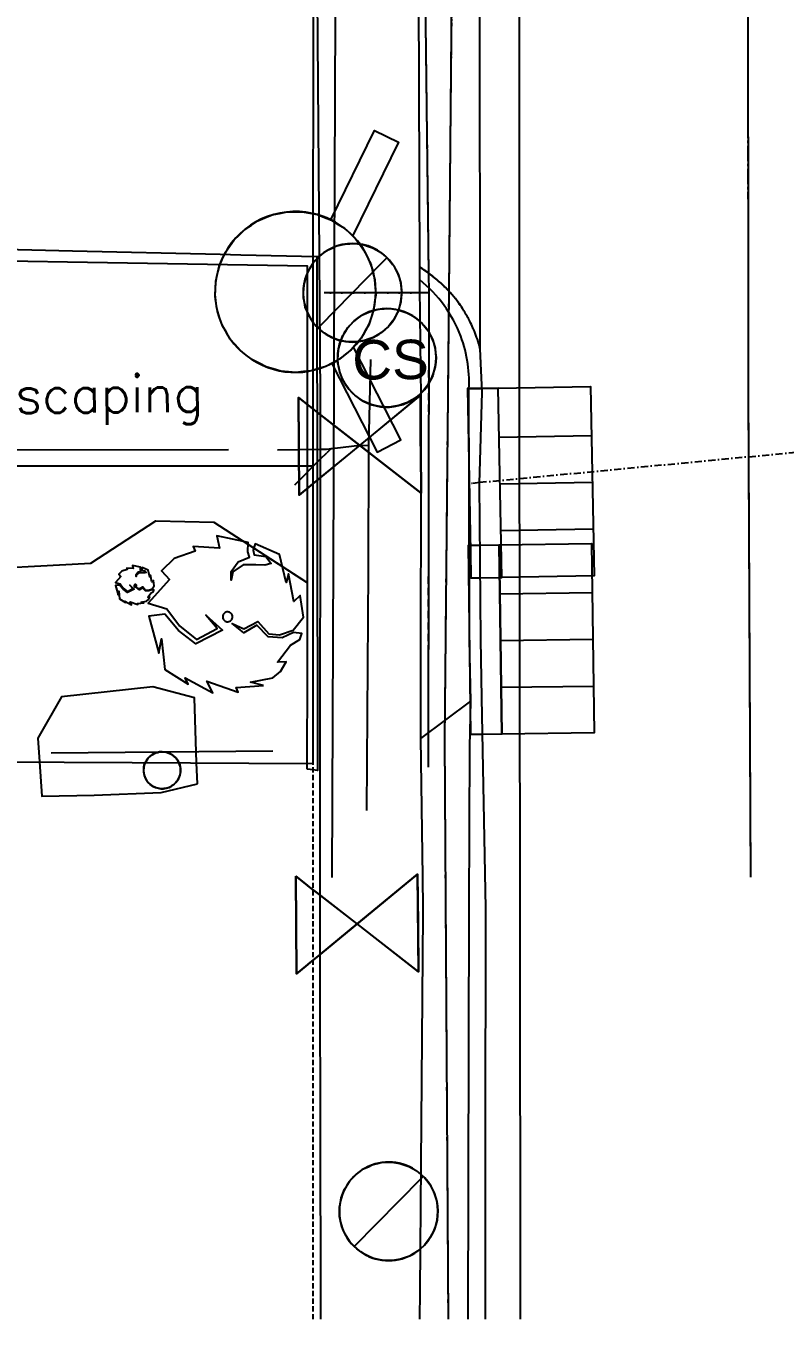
# Model space of a CAD drawing. Header units: inches. Extents: x -5728 to 15181, y 9834 to 15140.
# Drawn here: x 13697 to 14141, y 9881 to 10636 of the extents above; entities that cross this region are included whole.
import ezdxf

# ---------------------------------------------------------------- set-up
doc = ezdxf.new("R2010")
doc.units = ezdxf.units.IN
doc.header["$MEASUREMENT"] = 0
for name, pattern in [('IMPORT-CENTER2 _3_', [13.5, 9, -1.5, 1.5, -1.5]), ('IMPORT-DASHED2 _3_', [4.5, 3, -1.5]), ('IMPORT-ELEC', [7.2, 4.2, -1.8, 0, -1.2]), ('IMPORT-STRM', [7.8, 4.2, -1.8, 0, -1.8]), ('IMPORT-WAM', [6.6, 4.2, -1.2, 0, -1.2])]:
    doc.linetypes.add(name, pattern=pattern)
for name, color, linetype, lineweight in [('1810 S Park Street_dwg', 147, 'Continuous', 9), ('G-ANNO-MASK', 147, 'Continuous', 9), ('V-ANNO-DIMS-TEXT0', 147, 'Continuous', 9), ('V-ANNO-TEXT0-VEG-E', 147, 'Continuous', 9), ('V-NODE-NGAS-GSV-E', 147, 'Continuous', 9), ('V-NODE-PLNT-BUSH-E', 147, 'Continuous', 9), ('V-NODE-SITE-SIGN-E', 147, 'Continuous', 9), ('V-NODE-STRM-CIN-E', 147, 'Continuous', 9), ('V-NODE-WATR-HYD-E', 147, 'Continuous', 9), ('V-NODE-WATR-WAV-E', 147, 'Continuous', 9), ('V-NODE-WATR-WCS-E', 147, 'Continuous', 9), ('V-PLNT-EDGR-E', 147, 'Continuous', 9), ('V-POWR-UNDR-E', 147, 'IMPORT-ELEC', 9), ('V-PROP-PRCL', 147, 'Continuous', 9), ('V-ROAD-CONC-E', 147, 'Continuous', 9), ('V-ROAD-CURB-BACK-E', 147, 'Continuous', 9), ('V-ROAD-CURB-FLAG-E', 147, 'Continuous', 9), ('V-ROAD-CURB-FLOW-E', 147, 'Continuous', 9), ('V-RWAY-LINE-E', 147, 'IMPORT-DASHED2 _3_', 9), ('V-STRM-PIPE-E', 147, 'IMPORT-STRM', 9), ('V-SURV-FIGR-E', 147, 'Continuous', 9), ('V-SWLK-E', 147, 'Continuous', 9), ('V-TOPO-CNTR-E', 147, 'IMPORT-CENTER2 _3_', 9), ('V-WALL-RTWL-E', 147, 'Continuous', 9), ('V-WATR-MAIN-E', 147, 'IMPORT-WAM', 9)]:
    doc.layers.add(name, color=color, linetype=linetype, lineweight=lineweight)
doc.styles.add('Arial', font='arial.ttf', dxfattribs={"height": 23.04})
doc.styles.add('Simplex', font='simplex_.ttf', dxfattribs={"height": 21.6})

# ---------------------------------------------------------------- blocks, each defined once
blk = doc.blocks.new('1810 S Park Street_dwg__ArchTick-V23-SITE PLAN')
at = {"layer": 'V-ANNO-DIMS-TEXT0', "color": 153, "lineweight": 25}
for p, q in [((2.37, 2.37), (4.39, 4.39)), ((4.5, 4.5), (6, 6))]:
    blk.add_line(p, q, dxfattribs=at)
at = {"layer": 'V-ANNO-DIMS-TEXT0', "color": 143, "lineweight": 25}
blk.add_line((-6, -6), (2.37, 2.37), dxfattribs=at)
blk = doc.blocks.new('1810 S Park Street_dwg-1419150-SITE PLAN')
at = {"layer": 'G-ANNO-MASK', "color": 153, "lineweight": 25}
for p, q in [((9821694.78, 5669633.72), (9821699.24, 5669633.72)), ((9821699.24, 5669633.72), (9821703.71, 5669633.72)), ((9821703.71, 5669633.72), (9821708.14, 5669632.86)), ((9821708.14, 5669632.86), (9821712.48, 5669632.03)), ((9821712.48, 5669632.03), (9821716.71, 5669630.33)), ((9821673.84, 5669626.22), (9821677.71, 5669628.71)), ((9821716.71, 5669630.33), (9821720.78, 5669628.71)), ((9821660.96, 5669613.83), (9821663.73, 5669617.71)), ((9821658.02, 5669609.27), (9821658.55, 5669610.43)), ((9821658.55, 5669610.43), (9821660.96, 5669613.83)), ((9821734.01, 5669614.96), (9821735.82, 5669614.7)), ((9821770.35, 5669525.61), (9821769.46, 5669524.84)), ((9821770.68, 5669524.83), (9821771.21, 5669525.25)), ((9821770.68, 5669524.83), (9821771.21, 5669525.25)), ((9821771.3, 5669525.32), (9821771.82, 5669525.75)), ((9821771.3, 5669525.32), (9821771.82, 5669525.75)), ((9821771.82, 5669525.75), (9821771.82, 5669525.05)), ((9821771.82, 5669525.75), (9821771.82, 5669525.05)), ((9821771.82, 5669525), (9821771.82, 5669524.82)), ((9821771.82, 5669525), (9821771.82, 5669524.82)), ((9821817.43, 5669529.78), (9821871.42, 5669530.32)), ((9821736.17, 5669496.95), (9821770.62, 5669524.77)), ((9821736.17, 5669496.95), (9821770.62, 5669524.77)), ((9821771.82, 5669524.8), (9821771.82, 5669513.96)), ((9821771.82, 5669524.8), (9821771.82, 5669513.96)), ((9821736.17, 5669496.95), (9821713.43, 5669514.93)), ((9821771.82, 5669513.87), (9821771.82, 5669506.32)), ((9821771.82, 5669513.87), (9821771.82, 5669506.32)), ((9821771.82, 5669506.25), (9821771.82, 5669485.61)), ((9821771.82, 5669506.25), (9821771.82, 5669496.95)), ((9821713.09, 5669478.3), (9821736.17, 5669496.95)), ((9821771.75, 5669468.81), (9821736.17, 5669496.95)), ((9821771.75, 5669468.81), (9821736.17, 5669496.95)), ((9821771.82, 5669496.95), (9821771.82, 5669485.61)), ((9821771.82, 5669485.58), (9821771.82, 5669476.74)), ((9821771.82, 5669485.58), (9821771.82, 5669476.74)), ((9821817.22, 5669438.21), (9821871.22, 5669438.47)), ((9821872.54, 5669419.69), (9821818.54, 5669419.14)), ((9821871.76, 5669327.84), (9821817.76, 5669327.57)), ((9821696.66, 5669245.48), (9821696.66, 5669217.29)), ((9821702.3, 5669241.02), (9821696.66, 5669245.48)), ((9821696.66, 5669245.48), (9821696.66, 5669188.49)), ((9821702.3, 5669241.02), (9821696.66, 5669245.48)), ((9821732.32, 5669217.29), (9821767.97, 5669246.09)), ((9821704.7, 5669239.13), (9821702.3, 5669241.02)), ((9821704.7, 5669239.13), (9821702.3, 5669241.02)), ((9821710.82, 5669234.28), (9821704.7, 5669239.13)), ((9821710.82, 5669234.28), (9821704.7, 5669239.13)), ((9821732.32, 5669217.29), (9821711, 5669234.14)), ((9821732.32, 5669217.29), (9821711, 5669234.14)), ((9821696.66, 5669217.29), (9821696.66, 5669188.49)), ((9821710.77, 5669199.88), (9821732.32, 5669217.29)), ((9821710.77, 5669199.88), (9821732.32, 5669217.29)), ((9821767.97, 5669189.09), (9821732.32, 5669217.29)), ((9821696.66, 5669188.49), (9821702.23, 5669192.98)), ((9821696.66, 5669188.49), (9821702.23, 5669192.98)), ((9821702.23, 5669192.98), (9821704.63, 5669194.92)), ((9821702.23, 5669192.98), (9821704.63, 5669194.92)), ((9821704.63, 5669194.92), (9821710.59, 5669199.74)), ((9821704.63, 5669194.92), (9821710.59, 5669199.74))]:
    blk.add_line(p, q, dxfattribs=at)
at = {"layer": 'G-ANNO-MASK', "color": 143, "lineweight": 25}
for p, q in [((9821656.5, 5669605.95), (9821658.02, 5669609.27)), ((9821654.83, 5669602.31), (9821656.5, 5669605.95)), ((9821652.3, 5669584.7), (9821652.73, 5669593.62)), ((9821652.73, 5669581.74), (9821652.3, 5669584.7)), ((9821713.52, 5669542.37), (9821712.48, 5669542.07)), ((9821700.52, 5669525.14), (9821700.52, 5669496.95)), ((9821713.43, 5669514.93), (9821700.52, 5669525.14)), ((9821700.52, 5669496.95), (9821700.52, 5669468.15)), ((9821700.52, 5669468.15), (9821713.09, 5669478.3)), ((9821700.52, 5669468.15), (9821713.09, 5669478.3)), ((9821771.82, 5669476.64), (9821771.82, 5669468.75)), ((9821771.82, 5669476.64), (9821771.82, 5669468.75))]:
    blk.add_line(p, q, dxfattribs=at)
at = {"layer": 'G-ANNO-MASK', "color": 253, "lineweight": 25}
for p, q in [((9821711, 5669234.14), (9821710.82, 5669234.28)), ((9821711, 5669234.14), (9821710.82, 5669234.28)), ((9821710.59, 5669199.74), (9821710.77, 5669199.88)), ((9821710.59, 5669199.74), (9821710.77, 5669199.88))]:
    blk.add_line(p, q, dxfattribs=at)
at = {"layer": 'G-ANNO-MASK', "color": 153, "lineweight": 25, "flags": 128}
for points in [[(9821677.71, 5669628.71), (9821681.78, 5669630.33), (9821686, 5669632.03), (9821690.35, 5669632.86), (9821694.78, 5669633.72)], [(9821663.73, 5669617.71), (9821666.81, 5669620.65), (9821670.19, 5669623.88), (9821673.84, 5669626.22)], [(9821720.78, 5669628.71), (9821724.65, 5669626.22), (9821728.29, 5669623.88), (9821731.67, 5669620.65), (9821734.76, 5669617.71), (9821737.52, 5669613.83), (9821739.94, 5669610.43), (9821741.99, 5669605.95), (9821742.82, 5669604.13)], [(9821713.35, 5669607.51), (9821713.78, 5669607.96), (9821716.16, 5669609.65), (9821718.24, 5669611.13), (9821720.99, 5669612.39), (9821723.22, 5669613.41), (9821726.4, 5669614.18), (9821728.54, 5669614.7), (9821734.01, 5669614.96)], [(9821735.82, 5669614.7), (9821739.43, 5669614.18), (9821741.66, 5669613.41), (9821744.6, 5669612.39), (9821746.78, 5669611.13), (9821749.35, 5669609.65), (9821751.3, 5669607.96), (9821753.48, 5669606.07), (9821755.11, 5669603.99), (9821756.22, 5669602.58)], [(9821742.84, 5669604.1), (9821743.65, 5669602.31), (9821744.91, 5669597.11), (9821745.76, 5669593.62), (9821746.19, 5669584.7), (9821745.76, 5669581.74), (9821744.93, 5669576)], [(9821756.24, 5669602.56), (9821756.87, 5669601.76), (9821758.09, 5669599.39), (9821759.38, 5669596.9), (9821760.14, 5669594.31), (9821760.92, 5669591.64), (9821761.18, 5669588.93), (9821761.44, 5669586.19), (9821761.18, 5669583.45), (9821760.92, 5669580.74), (9821760.14, 5669578.08), (9821759.38, 5669575.49)], [(9821724.78, 5669539.89), (9821724.27, 5669542.56), (9821723.75, 5669545.27), (9821723.75, 5669548.01), (9821723.75, 5669550.75), (9821724.27, 5669553.46), (9821724.78, 5669556.12), (9821725.82, 5669558.71), (9821726.82, 5669561.2), (9821728.34, 5669563.58), (9821729.78, 5669565.81), (9821731.75, 5669567.88), (9821733.56, 5669569.77), (9821735.94, 5669571.47), (9821738.02, 5669572.95), (9821740.77, 5669574.21), (9821743, 5669575.22), (9821746.18, 5669576), (9821748.32, 5669576.51), (9821753.79, 5669576.78), (9821755.6, 5669576.51)], [(9821744.91, 5669575.86), (9821743.65, 5669572.22), (9821741.99, 5669567.41), (9821739.94, 5669563.86), (9821737.52, 5669559.68), (9821734.76, 5669556.49)], [(9821759.38, 5669575.49), (9821758.09, 5669573), (9821756.87, 5669570.62), (9821755.11, 5669568.39), (9821753.48, 5669566.32), (9821751.3, 5669564.43), (9821749.35, 5669562.73), (9821746.78, 5669561.25), (9821744.6, 5669559.99), (9821741.66, 5669558.98), (9821739.43, 5669558.2), (9821735.82, 5669557.69)], [(9821755.6, 5669576.51), (9821759.21, 5669576), (9821761.44, 5669575.22), (9821764.38, 5669574.21), (9821766.56, 5669572.95), (9821769.12, 5669571.47), (9821771.08, 5669569.77), (9821772.14, 5669568.85)], [(9821735.82, 5669557.69), (9821734.01, 5669557.42), (9821728.54, 5669557.69), (9821726.4, 5669558.2), (9821723.22, 5669558.98), (9821720.99, 5669559.99), (9821718.24, 5669561.25), (9821716.16, 5669562.73), (9821713.78, 5669564.43), (9821713.52, 5669564.69)], [(9821734.76, 5669556.49), (9821731.67, 5669552.92), (9821728.29, 5669550.27), (9821724.65, 5669547.4), (9821720.78, 5669545.41), (9821716.71, 5669543.31), (9821713.52, 5669542.37)], [(9821729.78, 5669530.21), (9821728.34, 5669532.44), (9821726.82, 5669534.81), (9821725.82, 5669537.3), (9821724.78, 5669539.89)], [(9821755.6, 5669519.5), (9821753.79, 5669519.24), (9821748.32, 5669519.5), (9821746.18, 5669520.02), (9821743, 5669520.79), (9821740.77, 5669521.81), (9821738.02, 5669523.07), (9821735.94, 5669524.55), (9821733.56, 5669526.24), (9821731.75, 5669528.13), (9821729.78, 5669530.21)], [(9821772.26, 5669527.27), (9821771.08, 5669526.24), (9821770.5, 5669525.75)], [(9821769.35, 5669524.75), (9821769.12, 5669524.55), (9821766.56, 5669523.07), (9821764.38, 5669521.81), (9821761.44, 5669520.79), (9821759.21, 5669520.02), (9821755.6, 5669519.5)], [(9821713.09, 5669478.3), (9821736.17, 5669496.95), (9821713.43, 5669514.93)], [(9821620.25, 5669297.37), (9821619.57, 5669297.27), (9821617.52, 5669297.37), (9821616.72, 5669297.56), (9821615.53, 5669297.85), (9821614.69, 5669298.23), (9821613.66, 5669298.7), (9821612.88, 5669299.26), (9821611.99, 5669299.89), (9821611.31, 5669300.6), (9821610.57, 5669301.38), (9821610.03, 5669302.22), (9821609.46, 5669303.11), (9821609.09, 5669304.04), (9821608.7, 5669305.01), (9821608.5, 5669306.01), (9821608.31, 5669307.03), (9821608.31, 5669308.06), (9821608.31, 5669309.08), (9821608.5, 5669310.1), (9821608.7, 5669311.1), (9821609.09, 5669312.07), (9821609.31, 5669312.63)], [(9821628.94, 5669312.36), (9821629.09, 5669312.07), (9821629.37, 5669311.1), (9821629.66, 5669310.1), (9821629.76, 5669309.08), (9821629.86, 5669308.06), (9821629.76, 5669307.03), (9821629.66, 5669306.01), (9821629.37, 5669305.01), (9821629.09, 5669304.04), (9821628.6, 5669303.11), (9821628.15, 5669302.22), (9821627.51, 5669301.41)], [(9821627.49, 5669301.38), (9821626.88, 5669300.6), (9821626.06, 5669299.89), (9821625.32, 5669299.26), (9821624.36, 5669298.7), (9821623.55, 5669298.23), (9821622.44, 5669297.85), (9821621.61, 5669297.56), (9821620.25, 5669297.37)], [(9821767.97, 5669246.09), (9821767.97, 5669217.29), (9821767.97, 5669189.09), (9821732.32, 5669217.29), (9821767.97, 5669246.09), (9821767.97, 5669189.09)], [(9821726.75, 5669067.02), (9821728.73, 5669069.09), (9821730.53, 5669070.98), (9821732.91, 5669072.68), (9821734.99, 5669074.16), (9821737.74, 5669075.41), (9821739.97, 5669076.43), (9821743.16, 5669077.2), (9821745.29, 5669077.72), (9821750.76, 5669077.98), (9821752.57, 5669077.72), (9821756.18, 5669077.2), (9821758.41, 5669076.43), (9821761.36, 5669075.41), (9821763.53, 5669074.16), (9821766.1, 5669072.68)], [(9821766.2, 5669072.59), (9821768.05, 5669070.98), (9821768.54, 5669070.56)], [(9821752.57, 5669020.71), (9821750.76, 5669020.45), (9821745.29, 5669020.71), (9821743.16, 5669021.23), (9821739.97, 5669022), (9821737.74, 5669023.02), (9821734.99, 5669024.27), (9821732.91, 5669025.76), (9821730.53, 5669027.45), (9821728.73, 5669029.34), (9821726.75, 5669031.41), (9821725.32, 5669033.65), (9821723.79, 5669036.02), (9821722.8, 5669038.51), (9821721.76, 5669041.1), (9821721.25, 5669043.77), (9821720.72, 5669046.48), (9821720.72, 5669049.22), (9821720.72, 5669051.95), (9821721.25, 5669054.67), (9821721.76, 5669057.33), (9821722.8, 5669059.92), (9821723.79, 5669062.41), (9821725.32, 5669064.79), (9821726.71, 5669066.94)], [(9821767.85, 5669027.28), (9821766.1, 5669025.76), (9821763.53, 5669024.27), (9821761.36, 5669023.02), (9821758.41, 5669022), (9821756.18, 5669021.23), (9821752.57, 5669020.71)]]:
    blk.add_lwpolyline(points, dxfattribs=at)
at = {"layer": 'G-ANNO-MASK', "color": 143, "lineweight": 25, "flags": 128}
for points in [[(9821652.73, 5669593.62), (9821653.57, 5669597.11), (9821654.83, 5669602.31)], [(9821707.08, 5669599.44), (9821708.57, 5669601.76), (9821710, 5669603.99), (9821711.98, 5669606.07), (9821713.22, 5669607.37)], [(9821704.49, 5669591.64), (9821705.01, 5669594.31), (9821706.04, 5669596.9), (9821707.04, 5669599.39)], [(9821713.52, 5669564.69), (9821711.98, 5669566.32), (9821710, 5669568.39), (9821708.57, 5669570.62), (9821707.04, 5669573), (9821706.04, 5669575.49), (9821705.01, 5669578.08), (9821704.49, 5669580.74), (9821703.97, 5669583.45), (9821703.97, 5669586.19), (9821703.97, 5669588.93), (9821704.49, 5669591.64)], [(9821673.84, 5669547.4), (9821670.19, 5669550.27), (9821666.81, 5669552.92), (9821663.73, 5669556.49), (9821660.96, 5669559.68), (9821658.55, 5669563.86), (9821656.5, 5669567.41), (9821654.83, 5669572.22), (9821653.57, 5669575.86), (9821652.73, 5669581.74)], [(9821772.14, 5669568.85), (9821773.26, 5669567.88), (9821774.89, 5669565.81), (9821776.64, 5669563.58), (9821777.87, 5669561.2), (9821779.15, 5669558.71), (9821779.91, 5669556.12), (9821780.7, 5669553.46), (9821780.95, 5669550.75), (9821781.22, 5669548.01)], [(9821781.22, 5669548.01), (9821780.95, 5669545.27), (9821780.7, 5669542.56), (9821779.91, 5669539.89), (9821779.15, 5669537.3), (9821777.87, 5669534.81), (9821776.64, 5669532.44), (9821774.89, 5669530.21), (9821773.26, 5669528.13), (9821772.26, 5669527.27)], [(9821712.35, 5669542.03), (9821708.14, 5669540.79), (9821703.71, 5669540.37), (9821699.24, 5669539.94), (9821694.78, 5669540.37), (9821690.35, 5669540.79), (9821686, 5669542.07), (9821681.78, 5669543.31), (9821677.71, 5669545.41), (9821673.84, 5669547.4)], [(9821713.43, 5669514.93), (9821700.52, 5669525.14), (9821700.52, 5669468.15)], [(9821609.31, 5669312.63), (9821609.46, 5669313), (9821610.03, 5669313.89), (9821610.57, 5669314.73), (9821611.31, 5669315.51), (9821611.99, 5669316.22), (9821612.88, 5669316.85), (9821613.66, 5669317.41), (9821614.69, 5669317.88), (9821615.53, 5669318.26), (9821616.72, 5669318.55), (9821617.52, 5669318.75), (9821619.57, 5669318.84), (9821620.25, 5669318.75), (9821621.61, 5669318.55), (9821622.44, 5669318.26), (9821623.55, 5669317.88), (9821624.36, 5669317.41), (9821625.32, 5669316.85), (9821626.06, 5669316.22), (9821626.88, 5669315.51), (9821627.49, 5669314.73), (9821628.15, 5669313.89), (9821628.6, 5669313), (9821628.94, 5669312.36)], [(9821768.54, 5669070.56), (9821770.24, 5669069.09), (9821771.86, 5669067.02), (9821773.62, 5669064.79), (9821774.84, 5669062.41), (9821776.13, 5669059.92), (9821776.89, 5669057.33), (9821777.67, 5669054.67), (9821777.93, 5669051.95), (9821778.19, 5669049.22), (9821777.94, 5669046.53)], [(9821777.93, 5669046.48), (9821777.67, 5669043.77), (9821776.89, 5669041.1), (9821776.13, 5669038.51), (9821774.84, 5669036.02), (9821773.62, 5669033.65), (9821771.86, 5669031.41), (9821770.24, 5669029.34), (9821768.05, 5669027.45), (9821767.85, 5669027.28)]]:
    blk.add_lwpolyline(points, dxfattribs=at)
at = {"layer": 'V-ANNO-DIMS-TEXT0', "color": 143, "lineweight": 25}
blk.add_line((9821708.9, 5669485.02), (9821468.7, 5669487.01), dxfattribs=at)
at = {"layer": 'V-NODE-NGAS-GSV-E', "color": 143, "lineweight": 25}
for p, q in [((9821700.52, 5669525.14), (9821713.43, 5669514.93)), ((9821771.82, 5669468.75), (9821771.82, 5669476.64))]:
    blk.add_line(p, q, dxfattribs=at)
at = {"layer": 'V-NODE-NGAS-GSV-E', "color": 153, "lineweight": 25}
for p, q in [((9821771.21, 5669525.25), (9821770.68, 5669524.83)), ((9821771.82, 5669524.82), (9821771.82, 5669525)), ((9821770.62, 5669524.77), (9821713.09, 5669478.3)), ((9821771.82, 5669513.96), (9821771.82, 5669524.8)), ((9821713.43, 5669514.93), (9821771.75, 5669468.81)), ((9821771.82, 5669506.32), (9821771.82, 5669513.87)), ((9821771.82, 5669485.61), (9821771.82, 5669506.25)), ((9821771.82, 5669476.74), (9821771.82, 5669485.58)), ((9821696.66, 5669245.48), (9821702.3, 5669241.02)), ((9821702.3, 5669241.02), (9821704.7, 5669239.13)), ((9821704.7, 5669239.13), (9821710.82, 5669234.28)), ((9821704.63, 5669194.92), (9821702.23, 5669192.98)), ((9821710.59, 5669199.74), (9821704.63, 5669194.92))]:
    blk.add_line(p, q, dxfattribs=at)
at = {"layer": 'V-NODE-NGAS-GSV-E', "color": 253, "lineweight": 25}
for p, q in [((9821710.82, 5669234.28), (9821711, 5669234.14)), ((9821710.77, 5669199.88), (9821710.59, 5669199.74))]:
    blk.add_line(p, q, dxfattribs=at)
at = {"layer": 'V-NODE-NGAS-GSV-E', "color": 143, "lineweight": 25, "flags": 128}
blk.add_lwpolyline([(9821713.09, 5669478.3), (9821700.52, 5669468.15), (9821700.52, 5669525.14)], dxfattribs=at)
at = {"layer": 'V-NODE-NGAS-GSV-E', "color": 153, "lineweight": 25, "flags": 128}
for points in [[(9821771.82, 5669525.05), (9821771.82, 5669525.75), (9821771.3, 5669525.32)], [(9821702.23, 5669192.98), (9821696.66, 5669188.49), (9821696.66, 5669245.48)], [(9821711, 5669234.14), (9821767.97, 5669189.09), (9821767.97, 5669246.09), (9821710.77, 5669199.88)]]:
    blk.add_lwpolyline(points, dxfattribs=at)
at = {"layer": 'V-NODE-PLNT-BUSH-E', "color": 143, "lineweight": 25, "flags": 128}
for points in [[(9821678.78, 5669357.13), (9821671.13, 5669359.18), (9821684.17, 5669361.56), (9821688.71, 5669365.3), (9821692.12, 5669370.75), (9821687.01, 5669370.75), (9821694.67, 5669380.51), (9821700.25, 5669383.91), (9821701.39, 5669387.32), (9821696.56, 5669388), (9821689.85, 5669384.93), (9821681.62, 5669385.62), (9821675.1, 5669392.42), (9821667.44, 5669388), (9821660.72, 5669393.45), (9821667.44, 5669390.38), (9821675.66, 5669394.47), (9821682.19, 5669387.32), (9821688.43, 5669386.64), (9821696.37, 5669389.36), (9821702.52, 5669396.85), (9821700.53, 5669409.45), (9821696.85, 5669406.04), (9821693.82, 5669422.27), (9821692.4, 5669417.16), (9821688.71, 5669433.5), (9821674.53, 5669439.97), (9821673.39, 5669436.23), (9821673.96, 5669433.5), (9821680.77, 5669432.48), (9821683.89, 5669428.4), (9821680.2, 5669427.38), (9821674.81, 5669427.72), (9821667.44, 5669427.72), (9821661.29, 5669423.63), (9821660.44, 5669418.86), (9821660.44, 5669423.97), (9821664.6, 5669429.42), (9821671.13, 5669432.14), (9821670.27, 5669435.21), (9821670.56, 5669440.65), (9821652.21, 5669444.74), (9821653.63, 5669437.59), (9821638.31, 5669438.61), (9821639.45, 5669435.89), (9821627.06, 5669431.8), (9821619.68, 5669424.65), (9821624.22, 5669419.55), (9821611.74, 5669405.7), (9821622.52, 5669402.3), (9821629.9, 5669392.42), (9821639.73, 5669384.25), (9821651.93, 5669390.72), (9821645.4, 5669398.55), (9821655.05, 5669389.7), (9821639.45, 5669381.87), (9821629.33, 5669389.7), (9821621.39, 5669399.23), (9821612.02, 5669398.21), (9821617.7, 5669376.54), (9821619.4, 5669384.93), (9821621.1, 5669367.01), (9821634.62, 5669358.15), (9821632.92, 5669361.9), (9821649.09, 5669353.05), (9821645.69, 5669359.86), (9821663.84, 5669353.39), (9821662.71, 5669356.11)], [(9821609.46, 5669405.93), (9821607.55, 5669406.44), (9821610.81, 5669407.03), (9821611.95, 5669407.97), (9821612.8, 5669409.33), (9821611.52, 5669409.33), (9821613.43, 5669411.77), (9821614.83, 5669412.62), (9821615.11, 5669413.47), (9821613.91, 5669413.64), (9821612.23, 5669412.88), (9821610.17, 5669413.05), (9821608.54, 5669414.75), (9821606.63, 5669413.64), (9821604.95, 5669415.01), (9821606.63, 5669414.24), (9821608.68, 5669415.26), (9821610.31, 5669413.47), (9821611.87, 5669413.3), (9821613.86, 5669413.98), (9821615.4, 5669415.86), (9821614.9, 5669419.01), (9821613.98, 5669418.15), (9821613.22, 5669422.21), (9821612.87, 5669420.93), (9821611.95, 5669425.02), (9821608.4, 5669426.64), (9821608.12, 5669425.7), (9821608.26, 5669425.02), (9821609.96, 5669424.76), (9821610.74, 5669423.74), (9821609.82, 5669423.49), (9821608.47, 5669423.57), (9821606.63, 5669423.57), (9821605.09, 5669422.55), (9821604.88, 5669421.36), (9821604.88, 5669422.64), (9821605.92, 5669424), (9821607.55, 5669424.68), (9821607.34, 5669425.45), (9821607.41, 5669426.81), (9821602.82, 5669427.83), (9821603.17, 5669426.04), (9821599.35, 5669426.3), (9821599.63, 5669425.62), (9821596.53, 5669424.59), (9821594.69, 5669422.81), (9821595.82, 5669421.53), (9821592.7, 5669418.07), (9821595.4, 5669417.22), (9821597.24, 5669414.75), (9821599.7, 5669412.71), (9821602.75, 5669414.32), (9821601.12, 5669416.28), (9821603.53, 5669414.07), (9821599.63, 5669412.11), (9821597.1, 5669414.07), (9821595.11, 5669416.45), (9821592.77, 5669416.2), (9821594.19, 5669410.78), (9821594.62, 5669412.88), (9821595.04, 5669408.4), (9821598.42, 5669406.18), (9821598, 5669407.12), (9821602.04, 5669404.91), (9821601.19, 5669406.61), (9821605.73, 5669404.99), (9821605.44, 5669405.67)], [(9821605.01, 5669416), (9821604.99, 5669416.13), (9821604.96, 5669416.26), (9821604.89, 5669416.38), (9821604.81, 5669416.49), (9821604.71, 5669416.58), (9821604.59, 5669416.65), (9821604.46, 5669416.7), (9821604.32, 5669416.71), (9821604.19, 5669416.71), (9821604.05, 5669416.68), (9821603.93, 5669416.62), (9821603.82, 5669416.54), (9821603.72, 5669416.44), (9821603.65, 5669416.33), (9821603.6, 5669416.2), (9821603.57, 5669416.06), (9821603.57, 5669415.93), (9821603.6, 5669415.79), (9821603.65, 5669415.67), (9821603.72, 5669415.55), (9821603.82, 5669415.45), (9821603.93, 5669415.37), (9821604.05, 5669415.32), (9821604.19, 5669415.28), (9821604.32, 5669415.28), (9821604.46, 5669415.3), (9821604.59, 5669415.34), (9821604.71, 5669415.41), (9821604.81, 5669415.5), (9821604.89, 5669415.61), (9821604.96, 5669415.73), (9821604.99, 5669415.86)], [(9821660.96, 5669397.41), (9821660.91, 5669397.95), (9821660.76, 5669398.48), (9821660.5, 5669398.96), (9821660.17, 5669399.39), (9821659.75, 5669399.75), (9821659.28, 5669400.03), (9821658.76, 5669400.2), (9821658.22, 5669400.28), (9821657.67, 5669400.26), (9821657.14, 5669400.13), (9821656.65, 5669399.9), (9821656.2, 5669399.58), (9821655.82, 5669399.19), (9821655.53, 5669398.73), (9821655.32, 5669398.22), (9821655.22, 5669397.68), (9821655.22, 5669397.13), (9821655.32, 5669396.6), (9821655.53, 5669396.09), (9821655.82, 5669395.63), (9821656.2, 5669395.23), (9821656.65, 5669394.92), (9821657.14, 5669394.69), (9821657.67, 5669394.56), (9821658.22, 5669394.53), (9821658.76, 5669394.61), (9821659.28, 5669394.79), (9821659.75, 5669395.06), (9821660.17, 5669395.42), (9821660.5, 5669395.85), (9821660.76, 5669396.34), (9821660.91, 5669396.86)]]:
    blk.add_lwpolyline(points, close=True, dxfattribs=at)
at = {"layer": 'V-NODE-SITE-SIGN-E', "color": 143, "lineweight": 25}
blk.add_line((9821554.26, 5669318.86), (9821683.86, 5669318.86), dxfattribs=at)
blk.add_arc((9821619.06, 5669308.06), 10.8, 23.61353, 154.28571, dxfattribs=at)
at = {"layer": 'V-NODE-SITE-SIGN-E', "color": 153, "lineweight": 25}
for start, end in [(154.90378, 0), (0, 23.61353)]:
    blk.add_arc((9821619.06, 5669308.06), 10.8, start, end, dxfattribs=at)
at = {"layer": 'V-NODE-STRM-CIN-E', "color": 143, "lineweight": 25}
for p, q in [((9821799.43, 5669529.6), (9821804.26, 5669529.65)), ((9821805.86, 5669529.66), (9821804.26, 5669529.65)), ((9821804.26, 5669529.65), (9821805.86, 5669529.66)), ((9821807.93, 5669529.68), (9821805.86, 5669529.66)), ((9821805.86, 5669529.66), (9821807.93, 5669529.68)), ((9821799.22, 5669438.12), (9821801.79, 5669438.14)), ((9821801.79, 5669438.14), (9821803.39, 5669438.14)), ((9821801.79, 5669438.14), (9821803.39, 5669438.14)), ((9821803.39, 5669438.14), (9821805.97, 5669438.16)), ((9821803.39, 5669438.14), (9821805.97, 5669438.16)), ((9821800.54, 5669418.96), (9821801.76, 5669418.98)), ((9821801.76, 5669418.98), (9821803.36, 5669418.99)), ((9821801.76, 5669418.98), (9821803.36, 5669418.99)), ((9821803.36, 5669418.99), (9821805.97, 5669419.02)), ((9821803.36, 5669418.99), (9821805.97, 5669419.02)), ((9821802.19, 5669327.5), (9821799.76, 5669327.48)), ((9821803.79, 5669327.5), (9821802.19, 5669327.5)), ((9821803.79, 5669327.5), (9821802.19, 5669327.5)), ((9821806.56, 5669327.52), (9821803.79, 5669327.5)), ((9821806.56, 5669327.52), (9821803.79, 5669327.5))]:
    blk.add_line(p, q, dxfattribs=at)
at = {"layer": 'V-NODE-STRM-CIN-E', "color": 153, "lineweight": 25}
for p, q in [((9821807.93, 5669529.68), (9821817.43, 5669529.78)), ((9821817.71, 5669501.16), (9821871.71, 5669501.71)), ((9821817.99, 5669473.82), (9821871.99, 5669474.37)), ((9821818.26, 5669446.48), (9821872.26, 5669447.03)), ((9821805.97, 5669438.16), (9821817.22, 5669438.21)), ((9821817.36, 5669409.59), (9821871.36, 5669409.86)), ((9821817.49, 5669382.25), (9821871.49, 5669382.52)), ((9821817.63, 5669354.91), (9821871.63, 5669355.18))]:
    blk.add_line(p, q, dxfattribs=at)
at = {"layer": 'V-NODE-STRM-CIN-E', "color": 143, "lineweight": 25, "flags": 128}
for points in [[(9821804.26, 5669529.65), (9821799.43, 5669529.6), (9821800.39, 5669434.17)], [(9821802.19, 5669327.5), (9821799.76, 5669327.48), (9821799.22, 5669438.12), (9821801.79, 5669438.14)], [(9821800.39, 5669434.11), (9821800.54, 5669418.96), (9821801.76, 5669418.98)]]:
    blk.add_lwpolyline(points, dxfattribs=at)
at = {"layer": 'V-NODE-STRM-CIN-E', "color": 153, "lineweight": 25, "flags": 128}
for points in [[(9821805.97, 5669419.02), (9821818.54, 5669419.14), (9821817.43, 5669529.78), (9821871.42, 5669530.32), (9821872.54, 5669419.69), (9821818.54, 5669419.14)], [(9821805.97, 5669419.02), (9821818.54, 5669419.14), (9821817.43, 5669529.78), (9821807.93, 5669529.68)], [(9821805.97, 5669438.16), (9821817.22, 5669438.21), (9821817.76, 5669327.57), (9821806.56, 5669327.52)], [(9821817.76, 5669327.57), (9821817.22, 5669438.21), (9821871.22, 5669438.47), (9821871.76, 5669327.84), (9821817.76, 5669327.57), (9821806.56, 5669327.52)]]:
    blk.add_lwpolyline(points, dxfattribs=at)
at = {"layer": 'V-NODE-WATR-HYD-E', "color": 153, "lineweight": 25, "flags": 128}
for points in [[(9821720.26, 5669628.97), (9821746.24, 5669680.92), (9821760.25, 5669673.92), (9821733.07, 5669619.55)], [(9821720.26, 5669544.9), (9821746.24, 5669492.95), (9821760.25, 5669499.95), (9821733.07, 5669554.3)]]:
    blk.add_lwpolyline(points, dxfattribs=at)
at = {"layer": 'V-NODE-WATR-HYD-E', "color": 153, "lineweight": 25}
for start, end in [(77.14286, 151.48125), (21.59215, 77.01136), (0, 21.55101), (287.80533, 0)]:
    blk.add_arc((9821699.24, 5669586.94), 46.99, start, end, dxfattribs=at)
at = {"layer": 'V-NODE-WATR-HYD-E', "color": 143, "lineweight": 25}
blk.add_arc((9821699.24, 5669586.94), 46.99, 151.48125, 287.80533, dxfattribs=at)
at = {"layer": 'V-NODE-WATR-WAV-E', "color": 153, "lineweight": 25}
for p, q in [((9821749.75, 5669603.31), (9821713.52, 5669567.08)), ((9821753, 5669606.56), (9821749.77, 5669603.33)), ((9821768.5, 5669068.33), (9821729.03, 5669028.85))]:
    blk.add_line(p, q, dxfattribs=at)
at = {"layer": 'V-NODE-WATR-WAV-E', "color": 143, "lineweight": 25}
for p, q in [((9821713.52, 5669567.08), (9821712.28, 5669565.83)), ((9821769.76, 5669069.58), (9821768.5, 5669068.33))]:
    blk.add_line(p, q, dxfattribs=at)
at = {"layer": 'V-NODE-WATR-WAV-E', "color": 153, "lineweight": 25}
for centre, start, end in [((9821732.64, 5669586.19), 34.91574, 131.69602), ((9821732.64, 5669586.19), 0, 34.8672), ((9821732.64, 5669586.19), 228.31055, 0), ((9821749.39, 5669049.22), 48.21638, 245.31289), ((9821749.39, 5669049.22), 245.45455, 309.96157)]:
    blk.add_arc(centre, 28.8, start, end, dxfattribs=at)
at = {"layer": 'V-NODE-WATR-WAV-E', "color": 143, "lineweight": 25}
for centre, start, end in [((9821732.64, 5669586.19), 132.4249, 228.31055), ((9821749.39, 5669049.22), 0, 48.21638), ((9821749.39, 5669049.22), 309.96157, 0)]:
    blk.add_arc(centre, 28.8, start, end, dxfattribs=at)
at = {"layer": 'V-NODE-WATR-WCS-E', "color": 153, "lineweight": 25}
for start, end in [(46.45468, 305.35056), (305.74986, 313.89899)]:
    blk.add_arc((9821752.42, 5669548.01), 28.8, start, end, dxfattribs=at)
at = {"layer": 'V-NODE-WATR-WCS-E', "color": 143, "lineweight": 25}
for start, end in [(0, 46.45468), (313.89899, 0)]:
    blk.add_arc((9821752.42, 5669548.01), 28.8, start, end, dxfattribs=at)
at = {"layer": 'V-PLNT-EDGR-E', "color": 143, "lineweight": 25, "flags": 128}
blk.add_lwpolyline([(9821359.69, 5669464.07), (9821424.73, 5669437.66), (9821497.78, 5669425.86), (9821578.3, 5669429.39), (9821616.6, 5669453.84), (9821650.52, 5669452.87), (9821704.9, 5669416.98)], dxfattribs=at)
at = {"layer": 'V-POWR-UNDR-E', "color": 153, "lineweight": 25}
blk.add_line((9821789.13, 5669585.94), (9821793.04, 5669806.6), dxfattribs=at)
at = {"layer": 'V-POWR-UNDR-E', "color": 143, "lineweight": 25, "flags": 128}
blk.add_lwpolyline([(9821783.85, 5668985.95), (9821784.49, 5669324.38), (9821789.13, 5669585.94)], dxfattribs=at)
at = {"layer": 'V-PROP-PRCL', "color": 153, "lineweight": 25}
for p, q in [((9821710.96, 5669733.49), (9821711.42, 5669788.4)), ((9821709.91, 5669607.62), (9821710.96, 5669733.36))]:
    blk.add_line(p, q, dxfattribs=at)
at = {"layer": 'V-PROP-PRCL', "color": 143, "lineweight": 25}
blk.add_line((9821707.45, 5669311.27), (9821709.91, 5669607.61), dxfattribs=at)
at = {"layer": 'V-PROP-PRCL', "color": 253, "lineweight": 25}
for p, q in [((9821498.94, 5669314.15), (9821601.54, 5669312.74)), ((9821601.54, 5669312.74), (9821669.89, 5669311.79)), ((9821669.89, 5669311.79), (9821707.45, 5669311.27))]:
    blk.add_line(p, q, dxfattribs=at)
at = {"layer": 'V-ROAD-CONC-E', "color": 153, "lineweight": 25}
for p, q in [((9821712.05, 5669607.55), (9821713.52, 5669607.55)), ((9821639.64, 5669299.91), (9821639.31, 5669312.22))]:
    blk.add_line(p, q, dxfattribs=at)
at = {"layer": 'V-ROAD-CONC-E', "color": 143, "lineweight": 25}
blk.add_line((9821770.43, 5669325.32), (9821799.8, 5669346.89), dxfattribs=at)
at = {"layer": 'V-ROAD-CONC-E', "color": 143, "lineweight": 25, "flags": 128}
blk.add_lwpolyline([(9821639.31, 5669312.22), (9821638.28, 5669350.31), (9821614.02, 5669356.82), (9821560.55, 5669351.47), (9821546.58, 5669327.44), (9821547.38, 5669313.48)], dxfattribs=at)
at = {"layer": 'V-ROAD-CONC-E', "color": 153, "lineweight": 25, "flags": 128}
blk.add_lwpolyline([(9821547.38, 5669313.48), (9821548.54, 5669293.5), (9821579.14, 5669293.85), (9821618.33, 5669295.06), (9821639.64, 5669299.91)], dxfattribs=at)
at = {"layer": 'V-ROAD-CURB-BACK-E', "color": 143, "lineweight": 25}
for p, q in [((9821797.91, 5669226.02), (9821799.01, 5669320.2)), ((9821795.43, 5668985.85), (9821797.91, 5669225.95))]:
    blk.add_line(p, q, dxfattribs=at)
at = {"layer": 'V-ROAD-CURB-BACK-E', "color": 143, "lineweight": 25, "flags": 128}
blk.add_lwpolyline([(9821799.01, 5669320.21), (9821799.8, 5669346.89), (9821799.49, 5669382.8), (9821799.98, 5669474.28), (9821800.15, 5669527.49)], dxfattribs=at)
at = {"layer": 'V-ROAD-CURB-BACK-E', "color": 143, "lineweight": 25}
for start, end in [(20.18252, 50.95182), (355.24857, 20.18252)]:
    blk.add_arc((9821723.82, 5669533.83), 76.6, start, end, dxfattribs=at)
at = {"layer": 'V-ROAD-CURB-FLAG-E', "color": 153, "lineweight": 25}
for p, q in [((9821829.71, 5669526.13), (9821832.13, 5669823.22)), ((9821827.79, 5669223.41), (9821829.71, 5669526.13)), ((9821826.05, 5668985.6), (9821827.79, 5669223.41))]:
    blk.add_line(p, q, dxfattribs=at)
at = {"layer": 'V-ROAD-CURB-FLOW-E', "color": 153, "lineweight": 25}
blk.add_line((9821807.04, 5669552.81), (9821809.14, 5669840.7), dxfattribs=at)
at = {"layer": 'V-ROAD-CURB-FLOW-E', "color": 253, "lineweight": 25}
for p, q in [((9821808.01, 5669527.54), (9821807.04, 5669552.81)), ((9821805.97, 5669474.08), (9821808.01, 5669527.54)), ((9821805.97, 5669428.94), (9821805.97, 5669474.08)), ((9821805.97, 5669382.9), (9821805.97, 5669428.94)), ((9821806.34, 5669348.92), (9821805.97, 5669382.9)), ((9821807.65, 5669225.93), (9821806.34, 5669348.92)), ((9821807.28, 5669184.96), (9821807.65, 5669225.93)), ((9821806.74, 5669126.36), (9821807.28, 5669184.96)), ((9821805.46, 5668985.77), (9821806.74, 5669126.36))]:
    blk.add_line(p, q, dxfattribs=at)
at = {"layer": 'V-ROAD-CURB-FLOW-E', "color": 153, "lineweight": 25}
for start, end in [(47.37187, 58.30574), (35.84513, 44.23126), (31.53661, 32.81965), (26.43088, 31.53661), (21.79897, 23.33549), (18.14542, 21.79897), (13.85672, 18.14542)]:
    blk.add_arc((9821730.9, 5669534.03), 78.42, start, end, dxfattribs=at)
at = {"layer": 'V-ROAD-CURB-FLOW-E', "color": 143, "lineweight": 25}
for start, end in [(44.23126, 47.37187), (32.81965, 35.84513), (23.33549, 26.43088)]:
    blk.add_arc((9821730.9, 5669534.03), 78.42, start, end, dxfattribs=at)
at = {"layer": 'V-RWAY-LINE-E', "color": 153, "lineweight": 25}
blk.add_line((9821704.75, 5668986.59), (9821707.45, 5669311.27), dxfattribs=at)
at = {"layer": 'V-STRM-PIPE-E', "color": 143, "lineweight": 25}
for p, q in [((9821801.87, 5669474.44), (9821803.47, 5669474.58)), ((9821803.47, 5669474.58), (9821806, 5669474.8))]:
    blk.add_line(p, q, dxfattribs=at)
at = {"layer": 'V-STRM-PIPE-E', "color": 153, "lineweight": 25, "flags": 128}
blk.add_lwpolyline([(9821806, 5669474.8), (9822170.24, 5669506.5), (9822224.04, 5669496.08)], dxfattribs=at)
at = {"layer": 'V-STRM-PIPE-E', "color": 143, "lineweight": 25, "flags": 128}
blk.add_lwpolyline([(9821799.49, 5669382.8), (9821799.98, 5669474.28), (9821801.87, 5669474.44)], dxfattribs=at)
at = {"layer": 'V-SURV-FIGR-E', "color": 153, "lineweight": 25}
for p, q in [((9821807.04, 5669552.81), (9821809.14, 5669840.7)), ((9821789.13, 5669585.94), (9821793.04, 5669806.6)), ((9821713.52, 5669607.5), (9821713.52, 5669788.33)), ((9821772.1, 5669600.75), (9821772.87, 5669784.72)), ((9821777.4, 5669596.64), (9821776.63, 5669788.29)), ((9821720.78, 5669477.16), (9821722.37, 5669606.43)), ((9821772.09, 5669585.86), (9821716.03, 5669586.37)), ((9821717.93, 5669244.56), (9821720.78, 5669477.01)), ((9821711.52, 5669308.97), (9821711.59, 5669317.03)), ((9821639.64, 5669299.91), (9821639.31, 5669312.22)), ((9821703.84, 5669307.96), (9821703.87, 5669310.86)), ((9821703.87, 5669310.86), (9821703.88, 5669311.32)), ((9821705.6, 5669307.71), (9821703.97, 5669307.94))]:
    blk.add_line(p, q, dxfattribs=at)
at = {"layer": 'V-SURV-FIGR-E', "color": 253, "lineweight": 25}
for p, q in [((9821545.46, 5669612.86), (9821569.14, 5669612.1)), ((9821569.14, 5669612.1), (9821655.38, 5669609.36)), ((9821655.38, 5669609.36), (9821667.58, 5669608.97)), ((9821667.58, 5669608.97), (9821712.05, 5669607.55)), ((9821713.52, 5669525.42), (9821713.52, 5669607.44)), ((9821772.07, 5669593.32), (9821772.1, 5669600.75)), ((9821772.08, 5669591.9), (9821772.07, 5669593.32)), ((9821772.08, 5669588.69), (9821772.08, 5669591.9)), ((9821772.26, 5669524.81), (9821772.08, 5669588.69)), ((9821808.01, 5669527.54), (9821807.04, 5669552.81)), ((9821713.25, 5669495.97), (9821713.52, 5669525.42)), ((9821805.97, 5669474.08), (9821808.01, 5669527.54)), ((9821770.43, 5669325.32), (9821772.26, 5669524.81)), ((9821713.06, 5669475.72), (9821713.25, 5669495.97)), ((9821711.59, 5669317.03), (9821713.06, 5669475.72)), ((9821805.97, 5669428.94), (9821805.97, 5669474.08)), ((9821805.97, 5669382.9), (9821805.97, 5669428.94)), ((9821806.34, 5669348.92), (9821805.97, 5669382.9)), ((9821807.65, 5669225.93), (9821806.34, 5669348.92)), ((9821770.89, 5669244.59), (9821770.43, 5669325.32)), ((9821711.11, 5669265.04), (9821711.52, 5669308.97)), ((9821710.75, 5669226.47), (9821711.11, 5669264.97)), ((9821770.99, 5669226), (9821770.89, 5669244.59)), ((9821709.68, 5669053.24), (9821710.75, 5669226.47)), ((9821768.64, 5669076.78), (9821770.94, 5669222.75)), ((9821770.94, 5669222.75), (9821770.99, 5669226)), ((9821807.28, 5669184.96), (9821807.65, 5669225.93)), ((9821806.74, 5669126.36), (9821807.28, 5669184.96)), ((9821805.46, 5668985.77), (9821806.74, 5669126.36)), ((9821767.46, 5669002.47), (9821768.64, 5669076.78)), ((9821709.61, 5669040.86), (9821709.68, 5669053.11)), ((9821709.55, 5669031.25), (9821709.61, 5669040.72)), ((9821709.44, 5669014.63), (9821709.55, 5669031.24)), ((9821709.27, 5668986.56), (9821709.44, 5669014.58)), ((9821767.2, 5668986.08), (9821767.46, 5669002.47))]:
    blk.add_line(p, q, dxfattribs=at)
at = {"layer": 'V-SURV-FIGR-E', "color": 143, "lineweight": 25}
for p, q in [((9821712.05, 5669607.51), (9821709.87, 5669311.24)), ((9821777.45, 5669586.52), (9821777.4, 5669596.64)), ((9821774.93, 5669585.83), (9821772.09, 5669585.86)), ((9821777.45, 5669585.81), (9821774.93, 5669585.83)), ((9821774.74, 5669308.6), (9821777.42, 5669583.33)), ((9821713.24, 5669494.67), (9821688.12, 5669494.6)), ((9821770.43, 5669325.32), (9821799.8, 5669346.89)), ((9821797.91, 5669226.02), (9821799.01, 5669320.2)), ((9821795.43, 5668985.85), (9821797.91, 5669225.95))]:
    blk.add_line(p, q, dxfattribs=at)
at = {"layer": 'V-SURV-FIGR-E', "color": 153, "lineweight": 25, "flags": 128}
for points in [[(9821962.72, 5669242.73), (9821963.7, 5669528.7), (9821965.84, 5669822.53), (9821969.04, 5670124.51), (9821969.82, 5670420.86), (9821973.2, 5670728.46), (9821974.07, 5671028.92), (9821978.09, 5671319.84), (9821979.44, 5671628.52), (9821980, 5671922.62), (9821982.47, 5672228.86), (9821987.52, 5672527.73), (9821987.52, 5672834.99), (9821991.25, 5673130.79), (9821992.68, 5673728.41), (9821990.94, 5674027.7), (9821988.05, 5674218.38)], [(9821722.37, 5669606.48), (9821728.76, 5670126.95), (9821743.73, 5670931.49), (9821746.81, 5671515.78), (9821746.23, 5671782.83)], [(9821826.05, 5668985.6), (9821827.79, 5669223.41), (9821829.71, 5669526.13), (9821832.13, 5669823.22), (9821833.5, 5670129.17), (9821836.6, 5670424.25), (9821838.77, 5670717.4), (9821841.34, 5671025.39), (9821845.42, 5671628.51), (9821845.69, 5671657.83)], [(9821738.51, 5669283.48), (9821740.63, 5669423.9), (9821741.47, 5669496.6), (9821743.13, 5669547.12)], [(9821741.47, 5669496.6), (9821736.17, 5669496.95), (9821716.78, 5669494.68), (9821713.24, 5669494.67)], [(9821547.38, 5669313.48), (9821548.54, 5669293.5), (9821579.14, 5669293.85), (9821618.33, 5669295.06), (9821639.64, 5669299.91)], [(9821709.87, 5669311.24), (9821709.84, 5669307.12), (9821705.6, 5669307.71)]]:
    blk.add_lwpolyline(points, dxfattribs=at)
at = {"layer": 'V-SURV-FIGR-E', "color": 253, "lineweight": 25, "flags": 128}
blk.add_lwpolyline([(9821374.64, 5669618.3), (9821379.4, 5669618.15), (9821545.46, 5669612.86)], dxfattribs=at)
at = {"layer": 'V-SURV-FIGR-E', "color": 143, "lineweight": 25, "flags": 128}
for points in [[(9821705.38, 5669474.43), (9821706.43, 5669601.92), (9821402.57, 5669609.54)], [(9821777.42, 5669583.33), (9821777.45, 5669585.81), (9821777.45, 5669586.52)], [(9821783.85, 5668985.95), (9821784.49, 5669324.38), (9821789.13, 5669585.94)], [(9821799.01, 5669320.21), (9821799.8, 5669346.89), (9821799.49, 5669382.8), (9821799.98, 5669474.28), (9821800.15, 5669527.49)], [(9821353.85, 5669493.85), (9821389.94, 5669497.01), (9821659.45, 5669495.11)], [(9821703.88, 5669311.32), (9821704.46, 5669363.82), (9821705.38, 5669474.29)], [(9821373.47, 5669458.48), (9821424.73, 5669437.66), (9821497.78, 5669425.86), (9821578.3, 5669429.39), (9821616.6, 5669453.84), (9821650.52, 5669452.87), (9821703.3, 5669418.04)], [(9821639.31, 5669312.22), (9821638.28, 5669350.31), (9821614.02, 5669356.82), (9821560.55, 5669351.47), (9821546.58, 5669327.44), (9821547.38, 5669313.48)]]:
    blk.add_lwpolyline(points, dxfattribs=at)
at = {"layer": 'V-SURV-FIGR-E', "color": 143, "lineweight": 25}
for centre, radius, start, end in [((9821723.82, 5669533.83), 76.6, 20.18252, 50.95182), ((9821730.9, 5669534.03), 78.42, 44.46801, 46.9299), ((9821730.9, 5669534.03), 78.42, 32.87151, 35.56587), ((9821730.9, 5669534.03), 78.42, 23.33549, 26.43088), ((9821723.82, 5669533.83), 76.6, 355.24857, 20.18252)]:
    blk.add_arc(centre, radius, start, end, dxfattribs=at)
at = {"layer": 'V-SURV-FIGR-E', "color": 153, "lineweight": 25}
for start, end in [(46.9299, 56.63738), (35.56587, 44.46801), (31.53661, 32.87151), (26.43088, 31.53661), (21.79897, 23.33549), (18.14542, 21.79897), (13.85672, 18.14542)]:
    blk.add_arc((9821730.9, 5669534.03), 78.42, start, end, dxfattribs=at)
at = {"layer": 'V-SWLK-E', "color": 153, "lineweight": 25}
for p, q in [((9821713.52, 5669607.5), (9821713.52, 5669788.33)), ((9821772.1, 5669600.75), (9821772.87, 5669784.72)), ((9821711.52, 5669308.97), (9821711.59, 5669317.03))]:
    blk.add_line(p, q, dxfattribs=at)
at = {"layer": 'V-SWLK-E', "color": 253, "lineweight": 25}
for p, q in [((9821713.52, 5669525.42), (9821713.52, 5669607.44)), ((9821772.07, 5669593.32), (9821772.1, 5669600.75)), ((9821772.08, 5669591.9), (9821772.07, 5669593.32)), ((9821772.08, 5669588.69), (9821772.08, 5669591.9)), ((9821772.26, 5669524.81), (9821772.08, 5669588.69)), ((9821713.25, 5669495.97), (9821713.52, 5669525.42)), ((9821770.43, 5669325.32), (9821772.26, 5669524.81)), ((9821713.06, 5669475.72), (9821713.25, 5669495.97)), ((9821711.59, 5669317.03), (9821713.06, 5669475.72)), ((9821770.89, 5669244.59), (9821770.43, 5669325.32)), ((9821711.11, 5669265.04), (9821711.52, 5669308.97)), ((9821710.75, 5669226.47), (9821711.11, 5669264.97)), ((9821770.99, 5669226), (9821770.89, 5669244.59)), ((9821709.68, 5669053.24), (9821710.75, 5669226.47)), ((9821768.64, 5669076.78), (9821770.94, 5669222.75)), ((9821770.94, 5669222.75), (9821770.99, 5669226)), ((9821767.46, 5669002.47), (9821768.64, 5669076.78)), ((9821709.61, 5669040.86), (9821709.68, 5669053.11)), ((9821709.55, 5669031.25), (9821709.61, 5669040.72)), ((9821709.44, 5669014.63), (9821709.55, 5669031.24)), ((9821709.27, 5668986.56), (9821709.44, 5669014.58)), ((9821767.2, 5668986.08), (9821767.46, 5669002.47))]:
    blk.add_line(p, q, dxfattribs=at)
at = {"layer": 'V-TOPO-CNTR-E', "color": 153, "lineweight": 25, "flags": 128}
blk.add_lwpolyline([(9821962.72, 5669242.73), (9821963.7, 5669528.7), (9821965.84, 5669822.53), (9821969.04, 5670124.51), (9821969.82, 5670420.86), (9821973.2, 5670728.46), (9821974.07, 5671028.92), (9821978.09, 5671319.84), (9821979.44, 5671628.52), (9821980, 5671922.62), (9821982.47, 5672228.86), (9821987.52, 5672527.73), (9821987.52, 5672834.99), (9821991.25, 5673130.79), (9821992.68, 5673728.41), (9821990.94, 5674027.7), (9821988.05, 5674218.38)], dxfattribs=at)
at = {"layer": 'V-WALL-RTWL-E', "color": 253, "lineweight": 25}
for p, q in [((9821545.46, 5669612.86), (9821569.14, 5669612.1)), ((9821569.14, 5669612.1), (9821655.38, 5669609.36)), ((9821655.38, 5669609.36), (9821667.58, 5669608.97)), ((9821667.58, 5669608.97), (9821712.05, 5669607.55))]:
    blk.add_line(p, q, dxfattribs=at)
at = {"layer": 'V-WALL-RTWL-E', "color": 143, "lineweight": 25}
blk.add_line((9821712.05, 5669607.51), (9821709.87, 5669311.24), dxfattribs=at)
at = {"layer": 'V-WALL-RTWL-E', "color": 153, "lineweight": 25}
for p, q in [((9821703.84, 5669307.96), (9821703.87, 5669310.86)), ((9821703.87, 5669310.86), (9821703.88, 5669311.32)), ((9821705.6, 5669307.71), (9821703.97, 5669307.94))]:
    blk.add_line(p, q, dxfattribs=at)
at = {"layer": 'V-WALL-RTWL-E', "color": 253, "lineweight": 25, "flags": 128}
blk.add_lwpolyline([(9821374.64, 5669618.3), (9821379.4, 5669618.15), (9821545.46, 5669612.86)], dxfattribs=at)
at = {"layer": 'V-WALL-RTWL-E', "color": 143, "lineweight": 25, "flags": 128}
for points in [[(9821705.38, 5669474.43), (9821706.43, 5669601.92), (9821402.57, 5669609.54)], [(9821703.88, 5669311.32), (9821704.46, 5669363.82), (9821705.38, 5669474.29)]]:
    blk.add_lwpolyline(points, dxfattribs=at)
at = {"layer": 'V-WALL-RTWL-E', "color": 153, "lineweight": 25, "flags": 128}
blk.add_lwpolyline([(9821709.87, 5669311.24), (9821709.84, 5669307.12), (9821705.6, 5669307.71)], dxfattribs=at)
at = {"layer": 'V-WATR-MAIN-E', "color": 153, "lineweight": 25}
for p, q in [((9821777.4, 5669596.64), (9821776.63, 5669788.29)), ((9821772.09, 5669585.86), (9821716.03, 5669586.37))]:
    blk.add_line(p, q, dxfattribs=at)
at = {"layer": 'V-WATR-MAIN-E', "color": 143, "lineweight": 25}
for p, q in [((9821777.45, 5669586.52), (9821777.4, 5669596.64)), ((9821774.93, 5669585.83), (9821772.09, 5669585.86)), ((9821777.45, 5669585.81), (9821774.93, 5669585.83)), ((9821777.42, 5669583.33), (9821777.45, 5669585.81)), ((9821777.45, 5669585.81), (9821777.45, 5669586.52)), ((9821774.74, 5669308.6), (9821777.42, 5669583.33))]:
    blk.add_line(p, q, dxfattribs=at)
at = {"xscale": 1.8, "yscale": 1.8, "zscale": 1.8, "rotation": 359.5237844996832}
blk.add_blockref('1810 S Park Street_dwg__ArchTick-V23-SITE PLAN', (9821708.9, 5669485.02), dxfattribs=at)
at = {"layer": 'V-ANNO-TEXT0-VEG-E', "color": 7, "lineweight": 25, "insert": (9821559.98, 5669538.97), "char_height": 21.6, "width": 221.8088, "attachment_point": 2, "line_spacing_factor": 1.125731, "style": 'Simplex'}
blk.add_mtext('landscaping', dxfattribs=at)
at = {"layer": 'V-NODE-WATR-WCS-E', "color": 7, "lineweight": 25, "insert": (9821732.22, 5669558.47), "char_height": 23.04, "width": 53.3124, "attachment_point": 1, "line_spacing_factor": 0.941778, "style": 'Arial'}
blk.add_mtext('CS', dxfattribs=at)

msp = doc.modelspace()

# ---------------------------------------------------------------- block references
at = {"layer": '1810 S Park Street_dwg', "color": 165, "lineweight": 25, "rotation": 0.4679201117280023}
msp.add_blockref('1810 S Park Street_dwg-1419150-SITE PLAN', (-9761215.27, -5739127.37), dxfattribs=at)

doc.saveas('drawing.dxf')
